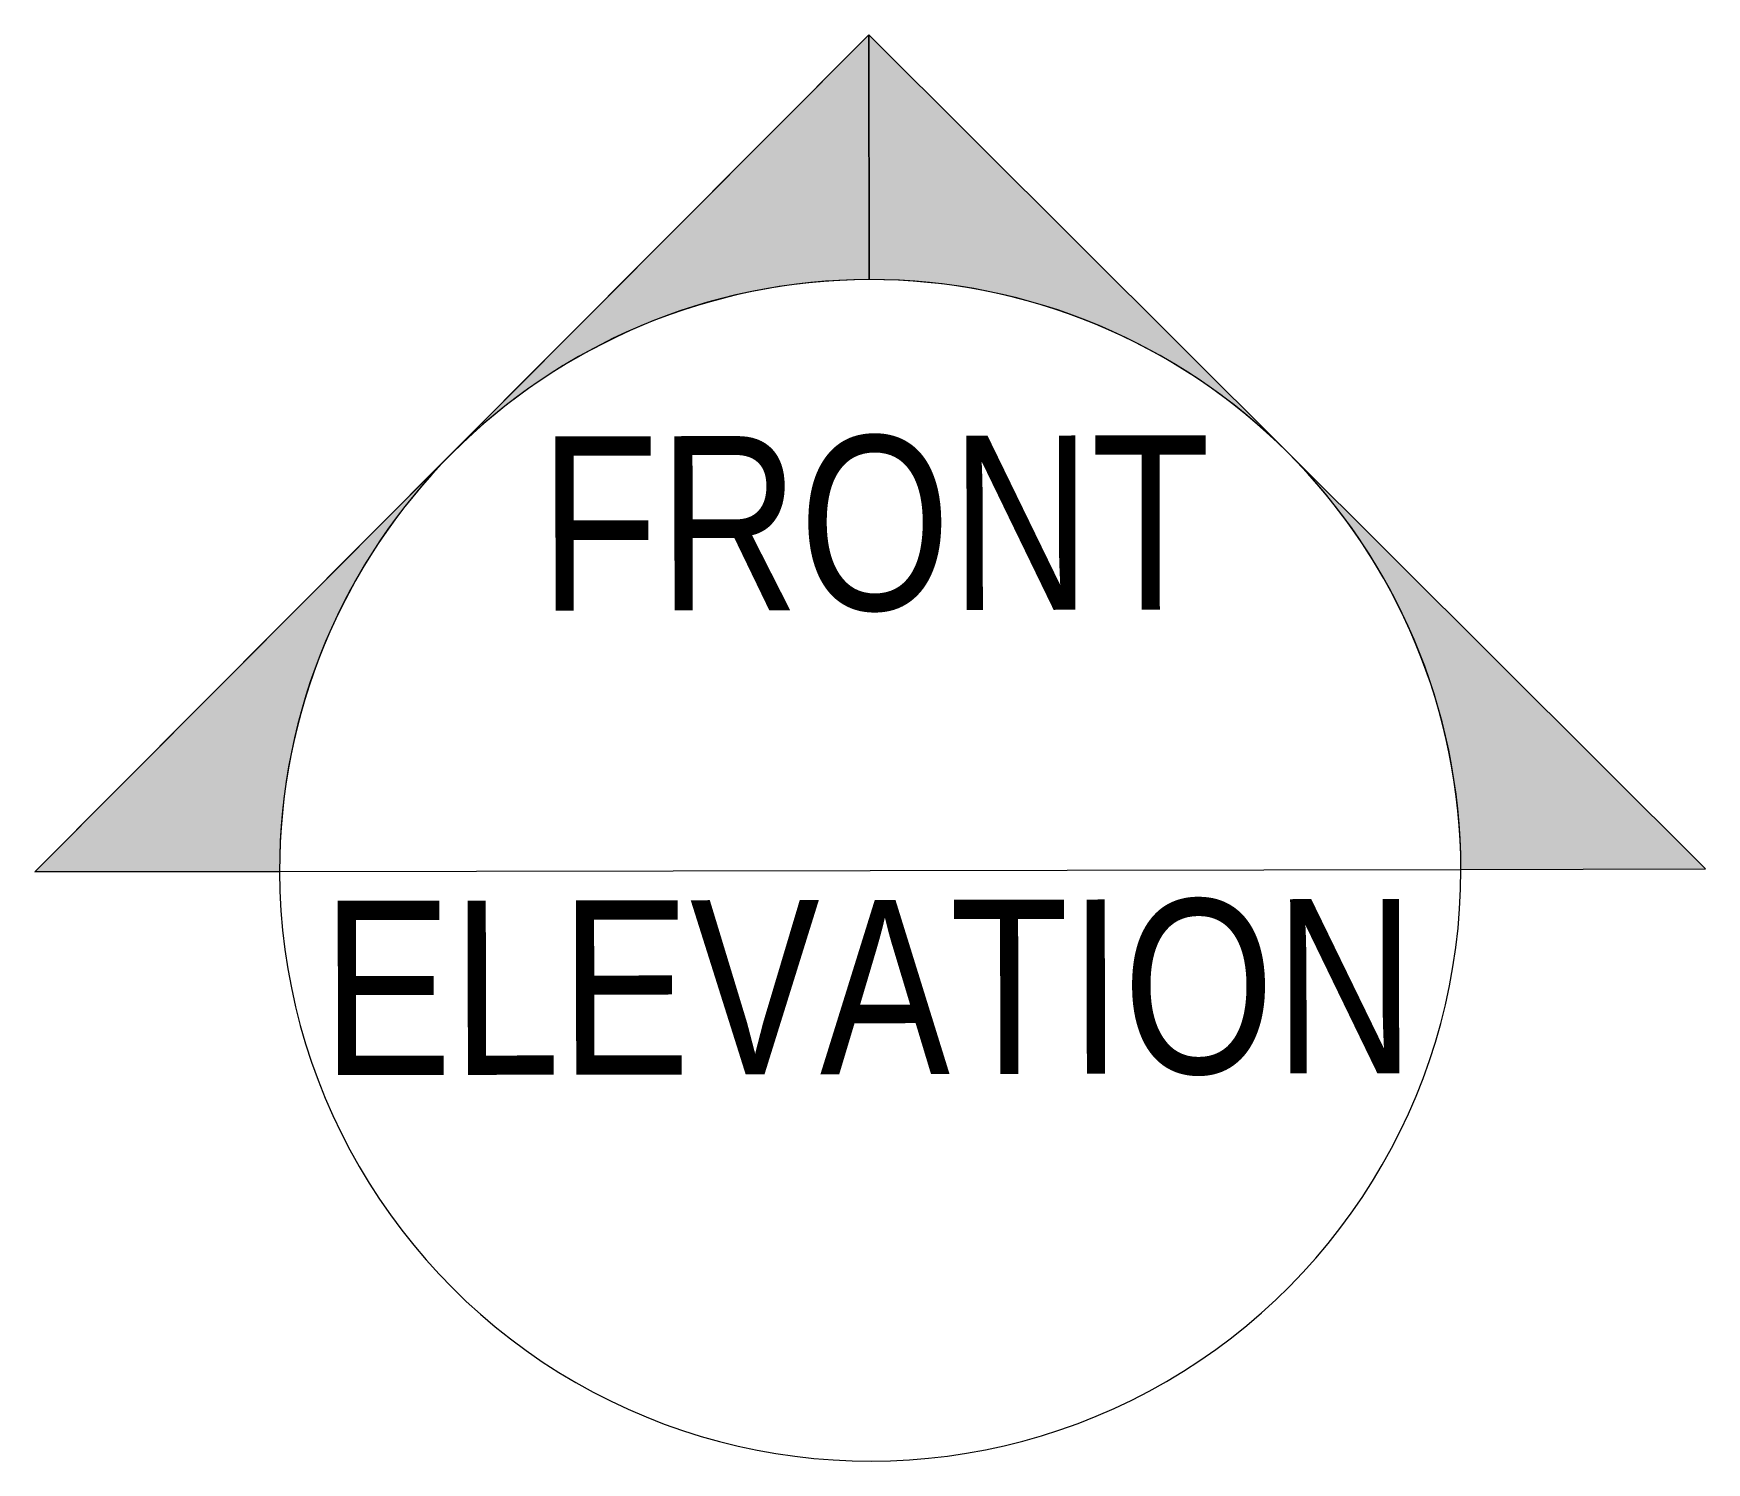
# Model space of a CAD drawing. Header units: metres. Extents: x 503482 to 1007323, y 2781056 to 5562345.
# Drawn here: x 503510.963 to 503512.698, y 2781123.086 to 2781124.568 of the extents above; entities that cross this region are included whole.
import ezdxf

# ---------------------------------------------------------------- set-up
doc = ezdxf.new("R2010")
doc.units = ezdxf.units.M
doc.header["$LTSCALE"] = 10
doc.header["$MEASUREMENT"] = 0
doc.layers.add('G-ANNO-SYMB', color=111, linetype='CONTINUOUS', lineweight=9)
doc.styles.add('ARIAL', font='arial.ttf')

# ---------------------------------------------------------------- blocks, each defined once
blk = doc.blocks.new('Section - M_Section Head - Filled-3533767-Arch L2-GROUND FLOOR')
at = {"layer": 'G-ANNO-SYMB'}
h = blk.add_hatch(color=256, dxfattribs=at)
edge = h.paths.add_edge_path(flags=0)
edge.add_line((-6, 8.485), (-6, 6))
edge.add_arc((-6, 0), 6, 90, 135)
edge.add_line((-10.243, 4.243), (-6, 8.485))
h = blk.add_hatch(color=256, dxfattribs=at)
edge = h.paths.add_edge_path(flags=0)
edge.add_line((-6, 8.485), (-1.757, 4.243))
edge.add_arc((-6, 0), 6, 45, 90)
edge.add_line((-6, 6), (-6, 8.485))
h = blk.add_hatch(color=256, dxfattribs=at)
edge = h.paths.add_edge_path(flags=0)
edge.add_line((-14.485, 0), (-10.243, 4.243))
edge.add_arc((-6, 0), 6, 135, 180)
edge.add_line((-12, 0), (-14.485, 0))
h = blk.add_hatch(color=256, dxfattribs=at)
edge = h.paths.add_edge_path(flags=0)
edge.add_line((2.485, 0), (0, 0))
edge.add_arc((-6, 0), 6, 360, 405)
edge.add_line((-1.757, 4.243), (2.485, 0))
for p, q in [((-6, 8.485), (-14.485, 0)), ((-6, 8.485), (-10.243, 4.243)), ((-6, 8.485), (2.485, 0)), ((-6, 6), (-6, 8.485)), ((-6, 8.485), (-6, 6)), ((-1.757, 4.243), (-6, 8.485)), ((-10.243, 4.243), (-14.485, 0)), ((2.485, 0), (-1.757, 4.243)), ((-14.485, 0), (-12, 0)), ((0, 0), (2.485, 0)), ((-12, 0), (-14.485, 0)), ((0, 0), (2.485, 0))]:
    blk.add_line(p, q, dxfattribs=at)
for start, end in [(360, 180), (90, 135), (45, 90), (135, 180), (360, 45), (180, 360)]:
    blk.add_arc((-6, 0), 6, start, end, dxfattribs=at)

msp = doc.modelspace()

# ---------------------------------------------------------------- linework, layer by layer
at = {"layer": 'G-ANNO-SYMB'}
msp.add_line((503511.2184, 2781123.6991), (503512.4432, 2781123.7012), dxfattribs=at)

# ---------------------------------------------------------------- block references
at = {"layer": 'G-ANNO-SYMB', "xscale": 0.1020600000000007, "yscale": 0.1020600000000007, "zscale": 0.1020600000000007, "rotation": 0.09789353529954792}
msp.add_blockref('Section - M_Section Head - Filled-3533767-Arch L2-GROUND FLOOR', (503512.4432, 2781123.7012), dxfattribs=at)

# ---------------------------------------------------------------- texts
at = {"layer": 'G-ANNO-SYMB', "style": 'ARIAL', "width": 0.8}
for s, p in [('FRONT', (503511.4881, 2781123.9693)), ('ELEVATION', (503511.2625, 2781123.4879))]:
    msp.add_text(s, height=0.18068, rotation=0.0979, dxfattribs=at).set_placement(p)

doc.saveas('drawing.dxf')
